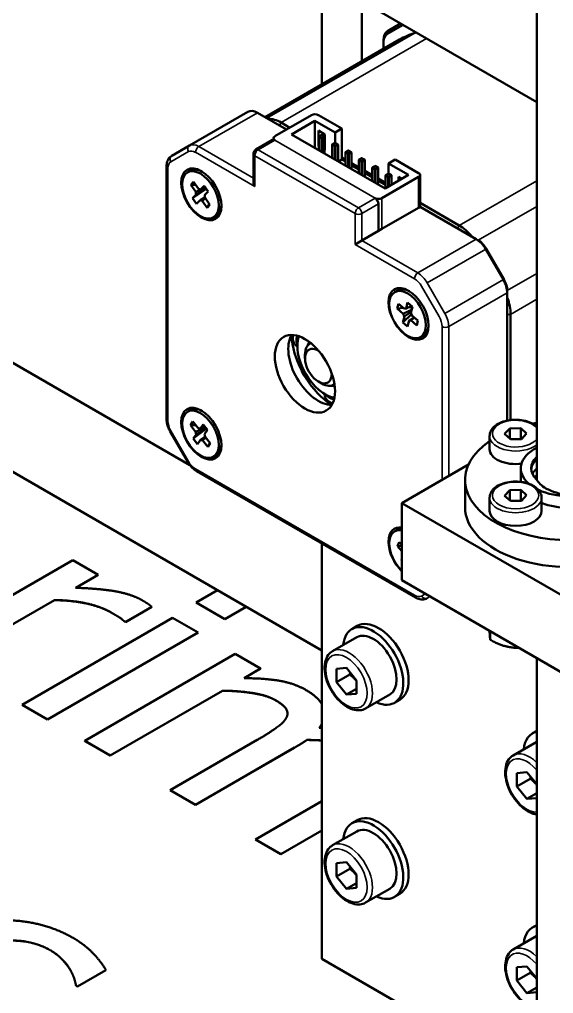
# Model space of a CAD drawing. Header units: millimetres. Extents: x -2015 to 3360, y -4745 to 2376.
# Drawn here: x 1780.9 to 1837.4, y 894.4 to 997.4 of the extents above; entities that cross this region are included whole.
import ezdxf

# ---------------------------------------------------------------- set-up
doc = ezdxf.new("R2010")
doc.units = ezdxf.units.MM
doc.header["$LTSCALE"] = 8
doc.layers.add('Visible (ISO)', color=7, linetype='Continuous', lineweight=50)
doc.layers.add('Visible Narrow (ISO)', color=7, linetype='Continuous', lineweight=35)

msp = doc.modelspace()

# ---------------------------------------------------------------- linework, layer by layer
at = {"layer": 'Visible (ISO)'}
for p, q in [((1590.49, 1070.65), (1798.95, 950.3)), ((1812.89, 990.53), (1812.89, 1068.31)), ((1585.7, 1061.87), (1812.89, 930.7)), ((1835.63, 948.73), (1835.63, 1055.19)), ((1817.13, 992.98), (1817.13, 999.34)), ((1817.13, 999.34), (1835.63, 988.67)), ((1819.79, 995.86), (1821.49, 996.83)), ((1821.24, 996.98), (1819.85, 996.17)), ((1806.91, 987.08), (1821.13, 995.28)), ((1819.43, 995.05), (1819.43, 995.26)), ((1819.43, 994.3), (1819.43, 995.05)), ((1798.9, 984.08), (1805.09, 987.65)), ((1806.09, 987.55), (1809.18, 985.77)), ((1806.26, 987.45), (1806.09, 987.55)), ((1811.83, 987.3), (1807.94, 985.06)), ((1809.71, 985.26), (1812.18, 986.69)), ((1812.18, 986.69), (1814.31, 985.46)), ((1812.18, 983.83), (1812.18, 986.69)), ((1815.01, 985.87), (1812.54, 987.3)), ((1809.53, 985.97), (1808.6, 986.51)), ((1812.54, 985.67), (1812.54, 984.03)), ((1813.24, 985.26), (1812.54, 985.67)), ((1814.31, 985.46), (1815.01, 985.87)), ((1815.01, 985.87), (1815.01, 982.61)), ((1805.92, 983.65), (1807.69, 984.67)), ((1807.79, 984.69), (1807.79, 984.85)), ((1819.61, 979.54), (1809.71, 985.26)), ((1812.58, 984.97), (1812.58, 983.6)), ((1812.63, 985.06), (1812.84, 985.18)), ((1812.94, 985.18), (1813.15, 985.06)), ((1813.2, 984.97), (1813.2, 983.24)), ((1813.24, 983.63), (1813.24, 985.26)), ((1814.31, 985.46), (1814.31, 984.38)), ((1797.04, 983.01), (1798.9, 984.08)), ((1812.54, 984.03), (1812.58, 984.06)), ((1812.54, 984.03), (1812.58, 984.01)), ((1813.2, 984.42), (1813.24, 984.44)), ((1813.2, 983.65), (1813.24, 983.63)), ((1813.99, 984.16), (1813.99, 982.79)), ((1814.04, 984.24), (1814.26, 984.37)), ((1814.36, 984.37), (1814.57, 984.24)), ((1814.62, 984.16), (1814.62, 982.43)), ((1805.67, 980.24), (1805.67, 983.22)), ((1814.66, 982.4), (1815.01, 982.61)), ((1815.41, 982.58), (1815.01, 982.81)), ((1815.01, 982.61), (1815.41, 982.38)), ((1815.41, 983.34), (1815.41, 981.97)), ((1815.46, 983.43), (1815.67, 983.55)), ((1815.77, 983.55), (1815.98, 983.43)), ((1816.03, 983.34), (1816.03, 981.61)), ((1816.87, 982.61), (1817.08, 982.73)), ((1817.18, 982.73), (1817.4, 982.61)), ((1819.96, 982.2), (1820.67, 982.61)), ((1823.14, 981.18), (1820.67, 982.61)), ((1796.48, 981.89), (1796.48, 955.15)), ((1816.82, 981.77), (1816.03, 982.22)), ((1816.03, 982.02), (1816.82, 981.56)), ((1816.82, 982.52), (1816.82, 981.15)), ((1817.45, 982.52), (1817.45, 980.79)), ((1818.24, 981.71), (1818.24, 980.34)), ((1818.29, 981.79), (1818.5, 981.92)), ((1818.6, 981.92), (1818.81, 981.79)), ((1818.86, 981.71), (1818.86, 979.98)), ((1819.96, 982.2), (1822.08, 980.97)), ((1819.96, 981.11), (1819.96, 982.2)), ((1798.97, 981.41), (1798.68, 981.25)), ((1818.24, 980.95), (1817.45, 981.4)), ((1817.45, 981.2), (1818.24, 980.74)), ((1819.65, 980.13), (1818.86, 980.59)), ((1819.26, 978.52), (1823.14, 980.77)), ((1822.08, 980.97), (1819.61, 979.54)), ((1819.65, 980.89), (1819.65, 979.57)), ((1819.7, 980.98), (1819.91, 981.1)), ((1820.01, 981.1), (1820.22, 980.98)), ((1820.27, 980.89), (1820.27, 979.93)), ((1821.38, 980.56), (1821.02, 980.77)), ((1821.02, 980.77), (1821.02, 980.36)), ((1823.29, 977.59), (1823.29, 980.97)), ((1799.04, 979.92), (1799.34, 980.24)), ((1799.57, 979.19), (1799.04, 979.92)), ((1799.04, 979.92), (1799.57, 979.92)), ((1799.23, 978.52), (1800.67, 979.51)), ((1799.34, 980.24), (1799.87, 979.5)), ((1800.09, 979.42), (1800.46, 979.81)), ((1800.46, 979.81), (1800.88, 979.22)), ((1818.86, 980.38), (1819.65, 979.93)), ((1799.23, 978.52), (1799.6, 978.91)), ((1799.66, 977.93), (1799.23, 978.52)), ((1800.88, 979.22), (1800.51, 978.83)), ((1800.55, 978.55), (1801.07, 977.82)), ((1800.03, 978.32), (1799.66, 977.93)), ((1800.77, 977.5), (1800.25, 978.24)), ((1800.77, 977.5), (1800.99, 977.93)), ((1801.07, 977.82), (1800.77, 977.5)), ((1818.9, 977.91), (1818.9, 975.05)), ((1819.26, 975.26), (1823.14, 977.5)), ((1823.14, 977.5), (1823.32, 977.6)), ((1827.44, 975.63), (1823.29, 978.03)), ((1823.29, 977.62), (1823.32, 977.6)), ((1823.32, 977.6), (1829.24, 974.19)), ((1823.5, 977.5), (1823.32, 977.6)), ((1801.71, 976.65), (1801.43, 976.49)), ((1817.13, 974.03), (1818.9, 975.05)), ((1818.9, 975.05), (1819.26, 975.26)), ((1816.43, 973.62), (1817.13, 974.03)), ((1830.24, 973.13), (1832.1, 969.91)), ((1832.15, 969.94), (1830.29, 973.16)), ((1820.89, 968.76), (1820.6, 968.6)), ((1832.51, 968.52), (1832.51, 955)), ((1820.88, 966.84), (1821.01, 967.36)), ((1821.01, 967.36), (1821.63, 966.82)), ((1821.82, 966.84), (1821.97, 967.48)), ((1821.97, 967.48), (1822.48, 967.04)), ((1820.88, 966.84), (1821.53, 966.91)), ((1821.51, 966.3), (1820.88, 966.84)), ((1821.47, 965.38), (1822.4, 966.27)), ((1822.07, 966.97), (1822.47, 967.01)), ((1822.48, 967.04), (1822.33, 966.41)), ((1822.44, 966.13), (1823.07, 965.59)), ((1832.87, 955.06), (1832.87, 966.23)), ((1821.47, 965.38), (1821.63, 966.02)), ((1821.98, 964.95), (1821.47, 965.38)), ((1822.13, 965.58), (1821.98, 964.95)), ((1822.95, 965.07), (1822.32, 965.61)), ((1823.07, 965.59), (1822.95, 965.07)), ((1811.74, 963.19), (1811.64, 963.13)), ((1823.64, 964), (1823.35, 963.83)), ((1811.12, 961.58), (1811.12, 961.99)), ((1812.54, 959.13), (1812.89, 958.93)), ((1814.24, 958.86), (1814.14, 958.8)), ((1798.97, 956.1), (1798.68, 955.94)), ((1799.01, 954.52), (1799.27, 954.89)), ((1799.27, 954.89), (1799.83, 954.19)), ((1796.86, 953.86), (1798.72, 950.64)), ((1799.01, 954.52), (1799.56, 954.53)), ((1799.56, 953.82), (1799.01, 954.52)), ((1799.3, 953.09), (1800.72, 954.15)), ((1800.04, 954.14), (1800.36, 954.6)), ((1800.36, 954.6), (1800.81, 954.03)), ((1800.81, 954.03), (1800.49, 953.57)), ((1832.24, 953.6), (1832.78, 954.18)), ((1832.78, 954.18), (1833.94, 954.21)), ((1832.78, 953.1), (1832.78, 954.18)), ((1833.94, 954.21), (1834.55, 953.64)), ((1833.94, 953.05), (1833.94, 954.21)), ((1799.3, 953.09), (1799.62, 953.54)), ((1799.75, 952.52), (1799.3, 953.09)), ((1800.08, 952.98), (1799.75, 952.52)), ((1800.84, 952.23), (1800.29, 952.92)), ((1800.55, 953.3), (1801.11, 952.6)), ((1830.65, 953.37), (1830.65, 951.99)), ((1832.86, 953.03), (1832.24, 953.6)), ((1834.01, 953.05), (1832.86, 953.03)), ((1834.55, 953.64), (1834.01, 953.05)), ((1800.84, 952.23), (1801.06, 952.66)), ((1801.11, 952.6), (1800.84, 952.23)), ((1801.71, 951.34), (1801.43, 951.18)), ((1799.65, 949.66), (1822.8, 936.3)), ((1828.42, 950.34), (1821.38, 946.27)), ((1833.95, 948.72), (1833.95, 949.95)), ((1828.05, 945.86), (1828.05, 948.72)), ((1832.24, 947.06), (1832.78, 947.65)), ((1832.78, 947.65), (1833.94, 947.68)), ((1832.78, 946.57), (1832.78, 947.65)), ((1833.94, 947.68), (1834.55, 947.11)), ((1833.94, 946.52), (1833.94, 947.68)), ((1830.65, 946.84), (1830.65, 945.45)), ((1832.86, 946.5), (1832.24, 947.06)), ((1834.01, 946.52), (1832.86, 946.5)), ((1834.55, 947.11), (1834.01, 946.52)), ((1836.15, 946.84), (1836.15, 945.45)), ((1841.18, 934.84), (1821.38, 946.27)), ((1821.38, 946.27), (1821.38, 938.11)), ((1820.89, 943.45), (1820.6, 943.28)), ((1812.89, 898.1), (1812.89, 942.02)), ((1820.9, 941.72), (1821.1, 942.16)), ((1820.9, 941.72), (1821.38, 941.75)), ((1821.38, 941.21), (1820.9, 941.72)), ((1821.1, 942.16), (1821.38, 941.87)), ((1821.33, 940.26), (1821.38, 940.37)), ((1786.56, 940.24), (1770.64, 931.05)), ((1789.24, 938.69), (1786.56, 940.24)), ((1821.33, 940.26), (1821.38, 940.31)), ((1821.38, 940.21), (1821.33, 940.26)), ((1786.87, 937.32), (1789.24, 938.69)), ((1789.24, 938.68), (1786.88, 937.32)), ((1789.24, 938.68), (1789.24, 938.69)), ((1821.38, 938.11), (1841.18, 926.68)), ((1801.86, 937.07), (1799.61, 935.76)), ((1773.32, 929.5), (1784.62, 936.02)), ((1784.62, 936.01), (1773.32, 929.49)), ((1784.62, 936.01), (1784.62, 936.02)), ((1792.13, 933.71), (1794.91, 935.32)), ((1794.91, 935.31), (1792.13, 933.7)), ((1794.91, 935.31), (1794.91, 935.32)), ((1799.61, 935.76), (1799.61, 935.76)), ((1802.65, 934), (1799.61, 935.76)), ((1799.61, 935.76), (1802.65, 934.01)), ((1804.91, 935.31), (1802.65, 934)), ((1802.65, 934.01), (1804.91, 935.31)), ((1797.13, 934.14), (1781.21, 924.95)), ((1791.99, 933.78), (1791.99, 933.79)), ((1791.99, 933.79), (1792.13, 933.71)), ((1792.13, 933.7), (1791.99, 933.78)), ((1792.13, 933.7), (1792.13, 933.71)), ((1799.81, 932.59), (1797.13, 934.14)), ((1802.65, 934), (1802.65, 934.01)), ((1816.65, 933.29), (1816.09, 932.96)), ((1783.89, 923.4), (1799.81, 932.59)), ((1799.81, 932.58), (1783.89, 923.39)), ((1799.81, 932.58), (1799.81, 932.59)), ((1830.71, 932.72), (1830.71, 931.83)), ((1814.04, 930.63), (1816.59, 932.09)), ((1833.51, 931.1), (1833.51, 930.97)), ((1803.75, 930.32), (1787.83, 921.13)), ((1806.43, 928.77), (1803.75, 930.32)), ((1835.63, 708.77), (1835.63, 929.88)), ((1804.68, 927.76), (1806.43, 928.77)), ((1806.43, 928.76), (1804.69, 927.76)), ((1806.43, 928.76), (1806.43, 928.77)), ((1814.45, 928.75), (1815.51, 928.84)), ((1814.45, 927.34), (1814.45, 928.75)), ((1815.86, 928.15), (1814.45, 927.34)), ((1815.51, 928.84), (1816.57, 927.53)), ((1815.51, 926.02), (1814.45, 927.34)), ((1816.57, 927.53), (1816.57, 926.11)), ((1802.41, 926.44), (1790.51, 919.57)), ((1790.51, 919.58), (1802.41, 926.44)), ((1802.41, 926.44), (1802.41, 926.44)), ((1816.57, 926.63), (1815.51, 926.02)), ((1816.57, 926.11), (1815.51, 926.02)), ((1817.54, 924.56), (1820.09, 926.03)), ((1781.21, 924.94), (1781.21, 924.95)), ((1781.21, 924.95), (1783.89, 923.4)), ((1783.89, 923.39), (1781.21, 924.94)), ((1821.15, 925.49), (1820.59, 925.17)), ((1783.89, 923.39), (1783.89, 923.4)), ((1835.63, 922.2), (1835.18, 921.94)), ((1787.83, 921.13), (1790.51, 919.58)), ((1787.83, 921.12), (1787.83, 921.13)), ((1790.51, 919.57), (1787.83, 921.12)), ((1806.07, 921.23), (1796.86, 915.91)), ((1811.33, 921.23), (1811.33, 921.23)), ((1833.13, 919.6), (1835.63, 921.04)), ((1799.54, 914.37), (1810.02, 920.42)), ((1810.02, 920.41), (1799.54, 914.36)), ((1790.51, 919.57), (1790.51, 919.58)), ((1833.54, 917.73), (1834.6, 917.82)), ((1833.54, 916.31), (1833.54, 917.73)), ((1834.6, 917.82), (1835.63, 916.54)), ((1834.95, 917.13), (1833.54, 916.31)), ((1799.54, 914.36), (1796.86, 915.91)), ((1796.86, 915.91), (1799.54, 914.37)), ((1796.86, 915.91), (1796.86, 915.91)), ((1834.6, 914.99), (1833.54, 916.31)), ((1812.89, 914.75), (1805.88, 910.7)), ((1835.63, 915.59), (1834.6, 914.99)), ((1835.63, 915.09), (1834.6, 914.99)), ((1799.54, 914.36), (1799.54, 914.37)), ((1816.65, 912.75), (1816.09, 912.43)), ((1812.89, 911.65), (1808.56, 909.15)), ((1808.56, 909.16), (1812.89, 911.65)), ((1814.04, 910.09), (1816.59, 911.56)), ((1808.56, 909.15), (1805.88, 910.7)), ((1805.88, 910.7), (1808.56, 909.16)), ((1805.88, 910.7), (1805.88, 910.7)), ((1808.56, 909.15), (1808.56, 909.16)), ((1814.45, 908.22), (1815.51, 908.31)), ((1814.45, 906.8), (1814.45, 908.22)), ((1815.86, 907.62), (1814.45, 906.8)), ((1815.51, 908.31), (1816.57, 906.99)), ((1815.51, 905.48), (1814.45, 906.8)), ((1816.57, 906.99), (1816.57, 905.58)), ((1816.57, 906.09), (1815.51, 905.48)), ((1816.57, 905.58), (1815.51, 905.48)), ((1817.54, 904.03), (1820.09, 905.5)), ((1821.15, 904.96), (1820.59, 904.63)), ((1835.63, 901.66), (1835.18, 901.4)), ((1833.13, 899.07), (1835.63, 900.51)), ((1835.63, 884.97), (1812.89, 898.1)), ((1833.54, 897.19), (1834.6, 897.29)), ((1833.54, 895.78), (1833.54, 897.19)), ((1834.6, 897.29), (1835.63, 896.01)), ((1786.27, 896.97), (1786.27, 896.98)), ((1787.06, 895.15), (1790.07, 896.89)), ((1790.07, 896.88), (1787.06, 895.15)), ((1790.07, 896.88), (1790.07, 896.89)), ((1834.95, 896.59), (1833.54, 895.78)), ((1787.06, 895.15), (1786.91, 895.24)), ((1786.91, 895.24), (1787.06, 895.15)), ((1786.91, 895.24), (1786.91, 895.24)), ((1787.06, 895.15), (1787.06, 895.15)), ((1834.6, 894.46), (1833.54, 895.78)), ((1835.63, 895.05), (1834.6, 894.46)), ((1835.63, 894.55), (1834.6, 894.46))]:
    msp.add_line(p, q, dxfattribs=at)
for centre, radius, start, end in [((1812.68, 984.97), 0.1, 119.9998, 180), ((1812.89, 985.1), 0.1, 59.9998, 119.9998), ((1813.1, 984.97), 0.1, 0, 59.9998), ((1806.17, 983.22), 0.5, 119.9998, 180), ((1814.09, 984.16), 0.1, 119.9998, 180), ((1814.31, 984.28), 0.1, 59.9998, 119.9998), ((1814.52, 984.16), 0.1, 0, 59.9998), ((1815.51, 983.34), 0.1, 119.9998, 180), ((1815.72, 983.46), 0.1, 59.9998, 119.9998), ((1815.93, 983.34), 0.1, 0, 59.9998), ((1816.92, 982.52), 0.1, 119.9998, 180), ((1817.13, 982.65), 0.1, 59.9998, 119.9998), ((1817.35, 982.52), 0.1, 0, 59.9998), ((1818.34, 981.71), 0.1, 119.9998, 180), ((1818.55, 981.83), 0.1, 59.9998, 119.9998), ((1818.76, 981.71), 0.1, 0, 59.9998), ((1819.75, 980.89), 0.1, 119.9998, 180), ((1819.96, 981.01), 0.1, 59.9998, 119.9998), ((1820.17, 980.89), 0.1, 0, 59.9998), ((1811.3, 964.34), 1.65, 190.747, 208.3035), ((1811.3, 964.34), 1.81, 234.5164, 236.9585), ((1812.39, 960.68), 1.65, 181.2243, 238.7761), ((1815.01, 957.91), 1.82, 183.041, 185.4834), ((1815.01, 957.91), 1.65, 211.6961, 229.2519)]:
    msp.add_arc(centre, radius, start, end, dxfattribs=at)
for centre, major_axis, ratio, start_param, end_param in [((1820.85, 994.44), (-1, 1.73), 0.577347, 0.000003, 0.785391), ((1833.93, 973.11), (-12.8, 22.17), 0.577347, 6.162595, 6.283185), ((1824.51, 992.43), (-2, 3.46), 0.577347, 6.120162, 6.162595), ((1820.67, 994.34), (-0.87, 1.52), 0.577347, 0.000003, 0.785401), ((1806.09, 985.92), (-1, 1.73), 0.577347, 5.49779, 6.283188), ((1808.6, 983.25), (-2, 3.46), 0.577347, 5.49779, 6.003151), ((1812.18, 987.1), (-0.5, 0), 0.57735, 3.926986, 5.497782), ((1807.94, 984.24), (-0.25, 0.433), 0.577347, 5.49779, 6.283185), ((1808.29, 984.85), (-0.5, 0), 0.57735, 5.497782, 7.068578), ((1800.34, 979.03), (-1.37, 2.38), 0.577347, 5.542275, 6.283185), ((1822.79, 980.97), (0.5, 0), 0.57735, 5.497782, 7.068578), ((1800.06, 978.87), (-0.348, 0.603), 0.577347, 5.44091, 5.891704), ((1806.17, 979.95), (-0.354, 0.612), 0.577352, 0.785402, 1.570795), ((1800.06, 978.87), (0.348, -0.603), 0.577347, 3.870114, 4.320907), ((1800.06, 978.87), (-0.348, 0.603), 0.577347, 3.870114, 4.320907), ((1818.9, 978.73), (0.5, 0), 0.57735, 3.926986, 5.497782), ((1818.55, 978.11), (0.25, -0.433), 0.577347, 0.785401, 2.356197), ((1800.06, 978.87), (0.348, -0.603), 0.577347, 5.44091, 5.891704), ((1800.34, 979.03), (1.37, -2.38), 0.577347, 0, 0.74091), ((1827.44, 972.37), (-2, 3.46), 0.577347, 4.992428, 5.49779), ((1829.24, 972.55), (1, -1.73), 0.577347, 1.570799, 2.356197), ((1829.42, 972.66), (-0.87, 1.52), 0.577347, 4.712392, 5.49779), ((1831.1, 969.33), (1, -1.73), 0.577347, 0.785401, 1.570799), ((1831.28, 969.44), (-0.87, 1.52), 0.577347, 3.926993, 4.712391), ((1822.26, 966.38), (-1.37, 2.38), 0.577347, 5.542275, 6.283185), ((1830.04, 967.87), (-2, 3.46), 0.577347, 3.926993, 4.432356), ((1821.98, 966.21), (0.348, -0.603), 0.577347, 4.250365, 4.701159), ((1821.98, 966.21), (-0.348, 0.603), 0.577347, 5.821161, 6.271955), ((1821.98, 966.21), (-0.348, 0.603), 0.577347, 4.250365, 4.701159), ((1821.98, 966.21), (0.348, -0.603), 0.577347, 5.821161, 6.271955), ((1822.26, 966.38), (1.37, -2.38), 0.577347, 0, 0.74091), ((1812.54, 960.76), (-2.25, 3.9), 0.577347, 0.31969, 2.821903), ((1814.17, 961.7), (-3.17, 5.5), 0.577347, 0.840698, 1.510507), ((1813.24, 961.17), (-2.07, 3.59), 0.577347, 0.439173, 2.702419), ((1812.89, 960.97), (-1.25, 2.17), 0.577347, 6.198242, 7.068576), ((1812.54, 960.76), (-1, 1.73), 0.577347, 5.466051, 10.241912), ((1814.17, 961.7), (-3.17, 5.5), 0.577347, 1.63109, 2.3009), ((1812.89, 960.97), (1.25, -2.17), 0.577347, 5.497795, 6.368129), ((1800.34, 953.72), (-1.37, 2.38), 0.577347, 5.542275, 6.283185), ((1839.05, 948.72), (-11, 0), 0.57735, 5.029185, 5.069069), ((1800.06, 953.56), (0.348, -0.603), 0.577347, 3.963461, 4.414255), ((1800.06, 953.56), (-0.348, 0.603), 0.577347, 5.534258, 5.985052), ((1800.06, 953.56), (0.348, -0.603), 0.577347, 5.534258, 5.985052), ((1800.06, 953.56), (-0.348, 0.603), 0.577347, 3.963461, 4.414255), ((1839.05, 948.72), (-11, 0), 0.57735, 5.582277, 10.125678), ((1800.34, 953.72), (1.37, -2.38), 0.577347, 0, 0.74091), ((1833.4, 951.99), (-2.75, 0), 0.57735, 0, 1.801798), ((1839.05, 949.95), (-5.1, 0), 0.57735, 5.44918, 6.865902), ((1839.05, 949.95), (-4, 0), 0.57735, 5.741209, 6.811451), ((1839.05, 948.72), (-5.1, 0), 0.57735, 0, 0.067773), ((1839.05, 949.95), (5.1, 0), 0.57735, 4.024629, 5.400137), ((1839.05, 945.86), (-11, 0), 0.57735, 0, 3.141593), ((1839.05, 948.72), (5.1, 0), 0.57735, 4.105911, 5.318853), ((1833.4, 945.45), (2.75, 0), 0.57735, 3.141593, 6.283185), ((1822.08, 940.96), (-1.5, 2.6), 0.577347, 5.83766, 8.299512), ((1821.98, 940.9), (-1.37, 2.38), 0.577347, 5.812062, 8.32511), ((1822.26, 941.07), (-1.37, 2.38), 0.577347, 5.969691, 6.283185), ((1818.34, 929.06), (-2.25, 3.9), 0.577347, 2.461919, 6.962859), ((1818.9, 929.39), (-2.25, 3.9), 0.577347, 3.141593, 6.283185), ((1818.34, 929.06), (-1.75, 3.03), 0.577347, 3.141593, 6.283185), ((1837.43, 918.04), (-2.25, 3.9), 0.577347, 6.099293, 6.962859), ((1818.34, 908.53), (-2.25, 3.9), 0.577347, 2.461919, 6.962859), ((1818.9, 908.86), (-2.25, 3.9), 0.577347, 3.141593, 6.283185), ((1818.34, 908.53), (-1.75, 3.03), 0.577347, 3.141593, 6.283185), ((1837.43, 897.51), (-2.25, 3.9), 0.577347, 6.099293, 6.962859)]:
    msp.add_ellipse(centre, major_axis=major_axis, ratio=ratio, start_param=start_param, end_param=end_param, dxfattribs=at)
for centre, major_axis in [((1800.16, 978.93), (1.5, -2.6)), ((1800.06, 978.87), (1.37, -2.38)), ((1822.08, 966.28), (1.5, -2.6)), ((1821.98, 966.21), (-1.37, 2.38)), ((1811.12, 959.95), (2.25, -3.9)), ((1800.16, 953.62), (1.5, -2.6)), ((1800.06, 953.56), (1.37, -2.38))]:
    msp.add_ellipse(centre, major_axis=major_axis, ratio=0.577347, dxfattribs=at)
for points, degree, knots in [([(1797.04, 983.01), (1796.96, 982.96), (1796.89, 982.91), (1796.77, 982.78), (1796.71, 982.71), (1796.62, 982.56), (1796.59, 982.48), (1796.53, 982.31), (1796.51, 982.23), (1796.49, 982.06), (1796.48, 981.98), (1796.48, 981.89)], 3, [0.7853982, 0.7853982, 0.7853982, 0.7853982, 0.9424778, 0.9424778, 1.0995574, 1.0995574, 1.2566371, 1.2566371, 1.4137167, 1.4137167, 1.5707963, 1.5707963, 1.5707963, 1.5707963]), ([(1809.88, 964.05), (1809.85, 963.93), (1809.84, 963.82), (1809.84, 963.59), (1809.86, 963.46), (1809.94, 963.22), (1810, 963.12), (1810.11, 962.97), (1810.18, 962.91), (1810.25, 962.86)], 3, [-0.3094755, -0.3094755, -0.3094755, -0.3094755, -0.2717594, -0.2717594, -0.2258351, -0.2258351, -0.1799107, -0.1799107, -0.1467881, -0.1467881, -0.1467881, -0.1467881]), ([(1810.31, 963.97), (1810.3, 963.94), (1810.29, 963.91), (1810.24, 963.74), (1810.23, 963.61), (1810.23, 963.37), (1810.24, 963.25), (1810.29, 963.11), (1810.3, 963.09), (1810.32, 963.06)], 3, [-0.3230316, -0.3230316, -0.3230316, -0.3230316, -0.3129161, -0.3129161, -0.2697332, -0.2697332, -0.2265502, -0.2265502, -0.2158781, -0.2158781, -0.2158781, -0.2158781]), ([(1810.34, 963.56), (1810.34, 963.67), (1810.36, 963.79), (1810.4, 963.92), (1810.4, 963.93), (1810.4, 963.94)], 3, [0.24447079, 0.24447079, 0.24447079, 0.24447079, 0.28361604, 0.28361604, 0.2872385, 0.2872385, 0.2872385, 0.2872385]), ([(1810.73, 960.87), (1810.73, 960.84), (1810.73, 960.81), (1810.73, 960.64), (1810.75, 960.47), (1810.84, 960.15), (1810.9, 960), (1811.06, 959.73), (1811.16, 959.6), (1811.39, 959.37), (1811.52, 959.27), (1811.68, 959.17), (1811.7, 959.16), (1811.73, 959.15)], 3, [-0.3720646, -0.3720646, -0.3720646, -0.3720646, -0.363608, -0.363608, -0.3176837, -0.3176837, -0.2717594, -0.2717594, -0.2258351, -0.2258351, -0.1799107, -0.1799107, -0.1714539, -0.1714539, -0.1714539, -0.1714539]), ([(1813.21, 957.73), (1813.22, 957.65), (1813.24, 957.56), (1813.3, 957.39), (1813.37, 957.28), (1813.53, 957.09), (1813.64, 957.01), (1813.83, 956.9), (1813.94, 956.85), (1814.05, 956.82)], 3, [-0.3967302, -0.3967302, -0.3967302, -0.3967302, -0.363608, -0.363608, -0.3176837, -0.3176837, -0.2717594, -0.2717594, -0.2340455, -0.2340455, -0.2340455, -0.2340455]), ([(1813.42, 957.69), (1813.43, 957.67), (1813.45, 957.65), (1813.55, 957.53), (1813.64, 957.46), (1813.85, 957.34), (1813.97, 957.29), (1814.14, 957.25), (1814.17, 957.24), (1814.2, 957.24)], 3, [-0.3235891, -0.3235891, -0.3235891, -0.3235891, -0.3129161, -0.3129161, -0.2697332, -0.2697332, -0.2265502, -0.2265502, -0.2164367, -0.2164367, -0.2164367, -0.2164367]), ([(1814.22, 957.33), (1814.21, 957.33), (1814.2, 957.33), (1814.07, 957.37), (1813.95, 957.41), (1813.86, 957.47)], 3, [1.17958819, 1.17958819, 1.17958819, 1.17958819, 1.18320871, 1.18320871, 1.22235396, 1.22235396, 1.22235396, 1.22235396]), ([(1796.48, 955.15), (1796.48, 955.07), (1796.49, 954.98), (1796.51, 954.8), (1796.53, 954.72), (1796.57, 954.54), (1796.59, 954.45), (1796.66, 954.28), (1796.69, 954.19), (1796.77, 954.02), (1796.81, 953.94), (1796.86, 953.86)], 3, [1.5707963, 1.5707963, 1.5707963, 1.5707963, 1.727876, 1.727876, 1.8849556, 1.8849556, 2.0420352, 2.0420352, 2.1991148, 2.1991148, 2.3561945, 2.3561945, 2.3561945, 2.3561945]), ([(1830.65, 953.37), (1830.65, 953.55), (1830.69, 953.72), (1830.84, 954.05), (1830.96, 954.2), (1831.28, 954.5), (1831.48, 954.63), (1831.95, 954.85), (1832.22, 954.94), (1832.78, 955.06), (1833.07, 955.09), (1833.66, 955.09), (1833.95, 955.07), (1834.51, 954.96), (1834.78, 954.88), (1835.25, 954.67), (1835.45, 954.54), (1835.63, 954.39)], 3, [3.910891, 3.910891, 3.910891, 3.910891, 4.176685, 4.176685, 4.46631, 4.46631, 4.794404, 4.794404, 5.133115, 5.133115, 5.469249, 5.469249, 5.803808, 5.803808, 6.139723, 6.139723, 6.461455, 6.461455, 6.461455, 6.461455]), ([(1798.72, 950.64), (1798.76, 950.56), (1798.81, 950.48), (1798.92, 950.33), (1798.98, 950.25), (1799.1, 950.11), (1799.16, 950.05), (1799.29, 949.92), (1799.36, 949.86), (1799.5, 949.76), (1799.58, 949.71), (1799.65, 949.66)], 3, [2.3561945, 2.3561945, 2.3561945, 2.3561945, 2.5132742, 2.5132742, 2.6703538, 2.6703538, 2.8274334, 2.8274334, 2.984513, 2.984513, 3.1415927, 3.1415927, 3.1415927, 3.1415927]), ([(1839.6, 947.08), (1839.15, 947.09), (1838.71, 947.14), (1837.88, 947.32), (1837.5, 947.43), (1836.95, 947.66), (1836.78, 947.74), (1836.37, 947.97), (1836.17, 948.12), (1835.83, 948.44), (1835.7, 948.61), (1835.6, 948.78)], 3, [-0.5310491, -0.5310491, -0.5310491, -0.5310491, -0.3949756, -0.3949756, -0.2651625, -0.2651625, -0.1941625, -0.1941625, -0.0952063, -0.0952063, -0.000001, -0.000001, -0.000001, -0.000001]), ([(1830.65, 946.84), (1830.65, 947.01), (1830.69, 947.18), (1830.84, 947.51), (1830.96, 947.67), (1831.28, 947.96), (1831.48, 948.1), (1831.95, 948.32), (1832.22, 948.41), (1832.78, 948.52), (1833.07, 948.56), (1833.66, 948.56), (1833.95, 948.53), (1834.51, 948.43), (1834.78, 948.34), (1835.26, 948.13), (1835.48, 947.99), (1835.83, 947.68), (1835.96, 947.5), (1836.11, 947.16), (1836.15, 947), (1836.15, 946.84)], 3, [3.910891, 3.910891, 3.910891, 3.910891, 4.176685, 4.176685, 4.46631, 4.46631, 4.794404, 4.794404, 5.133115, 5.133115, 5.469249, 5.469249, 5.803808, 5.803808, 6.139723, 6.139723, 6.478376, 6.478376, 6.807975, 6.807975, 7.052483, 7.052483, 7.052483, 7.052483]), ([(1822.8, 936.3), (1822.88, 936.25), (1822.96, 936.22), (1823.12, 936.15), (1823.2, 936.13), (1823.37, 936.09), (1823.45, 936.08), (1823.63, 936.09), (1823.72, 936.1), (1823.89, 936.14), (1823.97, 936.18), (1824.05, 936.22)], 3, [3.1415927, 3.1415927, 3.1415927, 3.1415927, 3.2986718, 3.2986718, 3.4557509, 3.4557509, 3.6128301, 3.6128301, 3.7699092, 3.7699092, 3.9269883, 3.9269883, 3.9269883, 3.9269883]), ([(1817.54, 924.56), (1817.35, 924.45), (1817.14, 924.39), (1816.68, 924.35), (1816.43, 924.38), (1815.9, 924.54), (1815.62, 924.68), (1815.08, 925.05), (1814.82, 925.29), (1814.33, 925.83), (1814.11, 926.14), (1813.73, 926.78), (1813.57, 927.12), (1813.33, 927.8), (1813.25, 928.15), (1813.18, 928.82), (1813.19, 929.15), (1813.32, 929.73), (1813.43, 930), (1813.71, 930.39), (1813.87, 930.52), (1814.04, 930.63)], 3, [2.356197, 2.356197, 2.356197, 2.356197, 2.620041, 2.620041, 2.907971, 2.907971, 3.235923, 3.235923, 3.575538, 3.575538, 3.912524, 3.912524, 4.247837, 4.247837, 4.584559, 4.584559, 4.92412, 4.92412, 5.253953, 5.253953, 5.49779, 5.49779, 5.49779, 5.49779]), ([(1809.27, 924.02), (1809.27, 924.24), (1808.91, 924.91), (1808, 925.43)], 2, [0.543999, 0.543999, 0.543999, 1, 2, 2, 2]), ([(1835.63, 913.36), (1835.51, 913.37), (1835.39, 913.4), (1834.99, 913.52), (1834.72, 913.66), (1834.17, 914.03), (1833.91, 914.27), (1833.42, 914.81), (1833.2, 915.11), (1832.82, 915.76), (1832.66, 916.1), (1832.43, 916.78), (1832.35, 917.13), (1832.27, 917.8), (1832.29, 918.12), (1832.41, 918.71), (1832.52, 918.98), (1832.81, 919.36), (1832.96, 919.5), (1833.13, 919.6)], 3, [2.770157, 2.770157, 2.770157, 2.770157, 2.907971, 2.907971, 3.235923, 3.235923, 3.575538, 3.575538, 3.912524, 3.912524, 4.247837, 4.247837, 4.584559, 4.584559, 4.92412, 4.92412, 5.253953, 5.253953, 5.49779, 5.49779, 5.49779, 5.49779]), ([(1817.54, 904.03), (1817.35, 903.92), (1817.14, 903.85), (1816.68, 903.81), (1816.43, 903.85), (1815.9, 904.01), (1815.62, 904.15), (1815.08, 904.52), (1814.82, 904.76), (1814.33, 905.3), (1814.11, 905.6), (1813.73, 906.24), (1813.57, 906.58), (1813.33, 907.27), (1813.25, 907.62), (1813.18, 908.29), (1813.19, 908.61), (1813.32, 909.2), (1813.43, 909.47), (1813.71, 909.85), (1813.87, 909.99), (1814.04, 910.09)], 3, [2.356197, 2.356197, 2.356197, 2.356197, 2.620041, 2.620041, 2.907971, 2.907971, 3.235923, 3.235923, 3.575538, 3.575538, 3.912524, 3.912524, 4.247837, 4.247837, 4.584559, 4.584559, 4.92412, 4.92412, 5.253953, 5.253953, 5.49779, 5.49779, 5.49779, 5.49779]), ([(1835.63, 892.82), (1835.51, 892.84), (1835.39, 892.86), (1834.99, 892.98), (1834.72, 893.12), (1834.17, 893.5), (1833.91, 893.73), (1833.42, 894.27), (1833.2, 894.58), (1832.82, 895.22), (1832.66, 895.56), (1832.43, 896.25), (1832.35, 896.59), (1832.27, 897.26), (1832.29, 897.59), (1832.41, 898.18), (1832.52, 898.44), (1832.81, 898.83), (1832.96, 898.97), (1833.13, 899.07)], 3, [2.770157, 2.770157, 2.770157, 2.770157, 2.907971, 2.907971, 3.235923, 3.235923, 3.575538, 3.575538, 3.912524, 3.912524, 4.247837, 4.247837, 4.584559, 4.584559, 4.92412, 4.92412, 5.253953, 5.253953, 5.49779, 5.49779, 5.49779, 5.49779])]:
    msp.add_open_spline(points, degree=degree, knots=knots, dxfattribs=at)
for points, weights in [([(1799.57, 979.19), (1800.13, 979.44), (1800.58, 979.64)], [1.01316227985, 1.02128623571, 1.02150581531]), ([(1800.65, 979.54), (1800.19, 979.26), (1799.6, 978.91)], [1.02150370237, 1.02177378167, 1.01316227986]), ([(1800.09, 979.42), (1800.33, 979.56), (1800.55, 979.68)], [1.01316227984, 1.01714106889, 1.01922387544]), ([(1800.03, 978.32), (1800.3, 978.48), (1800.55, 978.63)], [1.01316227984, 1.01717673156, 1.01926106033]), ([(1800.6, 978.49), (1800.43, 978.37), (1800.25, 978.24)], [1.01808637755, 1.01616383234, 1.01316227986]), ([(1821.82, 966.84), (1822.12, 966.99), (1822.38, 967.13)], [1.01316227727, 1.01785165225, 1.01990734993]), ([(1821.51, 966.3), (1822, 966.53), (1822.4, 966.72)], [1.01316227727, 1.02012454414, 1.02128138668]), ([(1821.66, 966.83), (1821.65, 966.83), (1821.63, 966.82)], [1.01354308465, 1.01335490287, 1.01316227723]), ([(1822.35, 966.49), (1822.01, 966.27), (1821.63, 966.02)], [1.020792343, 1.01906076347, 1.01316227723]), ([(1822.13, 965.58), (1822.42, 965.77), (1822.67, 965.93)], [1.01316227727, 1.01744345016, 1.01952950354]), ([(1822.72, 965.89), (1822.53, 965.76), (1822.32, 965.61)], [1.01868519341, 1.01665371639, 1.01316227723]), ([(1799.56, 953.82), (1800.14, 954.08), (1800.6, 954.29)], [1.01316227808, 1.02147448145, 1.02151174376]), ([(1800.68, 954.19), (1800.21, 953.91), (1799.62, 953.54)], [1.02148760471, 1.02196241472, 1.01316227807]), ([(1800.04, 954.14), (1800.29, 954.27), (1800.52, 954.4)], [1.01316227807, 1.01723369948, 1.01931982748]), ([(1800.08, 952.98), (1800.33, 953.14), (1800.56, 953.28)], [1.01316227807, 1.01694764514, 1.01901688852]), ([(1800.64, 953.18), (1800.47, 953.06), (1800.29, 952.92)], [1.01816864428, 1.01622844145, 1.01316227808]), ([(1835.18, 949.37), (1835.33, 949.66), (1835.63, 949.91)], [0.987315727592, 0.971734233934, 0.976749437961]), ([(1835.4, 949.01), (1835.5, 949.12), (1835.63, 949.23)], [0.976197741904, 0.974624067875, 0.976749437961]), ([(1830.64, 932.76), (1830.67, 932.18), (1830.71, 931.83)], [1.07292376368, 1.09585409021, 1]), ([(1830.71, 931.83), (1832.11, 931.03), (1833.51, 930.97)], [1, 1.15470053838, 1]), ([(1833.51, 930.97), (1833.61, 930.98), (1833.7, 930.99)], [1, 1.00967843312, 1.01814585471]), ([(1815.9, 928.35), (1815.88, 928.26), (1815.86, 928.15)], [1.0314894977, 1.01779069381, 1]), ([(1815.86, 928.15), (1816.3, 927.81), (1816.57, 927.44)], [1, 1.09061273341, 1.07507628929]), ([(1834.99, 917.33), (1834.98, 917.24), (1834.95, 917.13)], [1.0314894977, 1.01779069381, 1]), ([(1834.95, 917.13), (1835.37, 916.8), (1835.63, 916.46)], [1, 1.08521390759, 1.07655083036]), ([(1815.9, 907.82), (1815.88, 907.72), (1815.86, 907.62)], [1.0314894977, 1.01779069381, 1]), ([(1815.86, 907.62), (1816.3, 907.27), (1816.57, 906.91)], [1, 1.09061273341, 1.07507628929]), ([(1834.99, 896.8), (1834.98, 896.7), (1834.95, 896.59)], [1.0314894977, 1.01779069381, 1]), ([(1834.95, 896.59), (1835.37, 896.27), (1835.63, 895.93)], [1, 1.08521390772, 1.07655083033])]:
    msp.add_rational_spline(points, weights, degree=2, dxfattribs=at)
for points, degree in [([(1810.35, 963.42), (1810.35, 963.47), (1810.34, 963.51), (1810.34, 963.56)], 3), ([(1813.86, 957.47), (1813.82, 957.49), (1813.78, 957.52), (1813.75, 957.54)], 3), ([(1793.92, 935.99), (1792.89, 936.59), (1789.64, 937.23), (1786.87, 937.32)], 2), ([(1784.62, 936.02), (1786.51, 936), (1789.58, 935.32), (1790.67, 934.69)], 2), ([(1790.67, 934.68), (1789.58, 935.31), (1786.51, 935.99), (1784.62, 936.01)], 2), ([(1794.91, 935.32), (1794.71, 935.5), (1794.33, 935.75), (1793.92, 935.99)], 2), ([(1790.67, 934.69), (1791.13, 934.42), (1791.77, 934.02), (1791.99, 933.79)], 2), ([(1791.99, 933.78), (1791.77, 934.01), (1791.13, 934.42), (1790.67, 934.68)], 2), ([(1811.23, 926.51), (1809.99, 927.23), (1806.78, 927.76), (1804.68, 927.76)], 2), ([(1808, 925.43), (1807.14, 925.93), (1804.15, 926.41), (1802.41, 926.44)], 2), ([(1802.41, 926.44), (1804.15, 926.42), (1807.14, 925.94), (1808, 925.44)], 2), ([(1812.89, 925.05), (1812.38, 925.85), (1811.23, 926.51)], 2), ([(1808, 925.44), (1808.91, 924.92), (1809.41, 923.99), (1809.11, 923.51)], 2), ([(1809.11, 923.51), (1808.87, 923.05), (1807.17, 921.87), (1806.07, 921.23)], 2), ([(1812.64, 922.52), (1812.78, 922.71), (1812.89, 922.9)], 2), ([(1812.89, 922.89), (1812.78, 922.71), (1812.64, 922.52)], 2), ([(1812.89, 922.53), (1812.77, 922.53), (1812.64, 922.52)], 2), ([(1811.33, 921.23), (1811.11, 921.08), (1810.47, 920.67), (1810.02, 920.41)], 2), ([(1810.02, 920.42), (1810.47, 920.68), (1811.11, 921.09), (1811.33, 921.23)], 2), ([(1812.89, 921.17), (1812.16, 921.22), (1811.33, 921.23)], 2), ([(1811.33, 921.23), (1812.16, 921.23), (1812.89, 921.18)], 2), ([(1786.6, 900.3), (1784.98, 901.24), (1781.06, 902.21), (1779.07, 902.15)], 2), ([(1790.07, 896.89), (1789.61, 897.71), (1787.9, 899.55), (1786.6, 900.3)], 2), ([(1773.58, 898.17), (1776.46, 899.83), (1782.13, 900.19), (1784.21, 898.98)], 2), ([(1784.21, 898.98), (1782.13, 900.18), (1776.46, 899.82), (1773.58, 898.16)], 2), ([(1786.27, 896.97), (1785.98, 897.46), (1784.9, 898.58), (1784.21, 898.98)], 2), ([(1784.21, 898.98), (1784.9, 898.59), (1785.98, 897.47), (1786.27, 896.98)], 2), ([(1786.27, 896.98), (1786.58, 896.42), (1786.86, 895.55), (1786.91, 895.24)], 2), ([(1786.91, 895.24), (1786.86, 895.54), (1786.58, 896.42), (1786.27, 896.97)], 2)]:
    msp.add_open_spline(points, degree=degree, dxfattribs=at)
msp.add_rational_spline([(1835.06, 949.87), (1835.06, 950), (1835.1, 950.13), (1835.23, 950.52), (1835.63, 950.86)], [0.984256073931, 0.990142800726, 1, 0.970061595809, 0.97674943796], degree=2, knots=[0.153317782, 0.153317782, 0.153317782, 0.155555556, 0.155555556, 0.162352148, 0.162352148, 0.162352148], dxfattribs=at)
at = {"layer": 'Visible Narrow (ISO)'}
for p, q in [((1807.1, 986.97), (1822.76, 996.01)), ((1819.79, 995.86), (1819.85, 996.17)), ((1808.6, 986.51), (1823.98, 995.39)), ((1806.09, 987.55), (1799.9, 983.98)), ((1808.42, 986.21), (1808.6, 986.51)), ((1807.94, 984.65), (1806.17, 983.63)), ((1818.55, 978.52), (1807.94, 984.65)), ((1812.61, 984.93), (1812.61, 983.59)), ((1812.82, 984.81), (1812.61, 984.93)), ((1812.89, 985.18), (1812.68, 985.06)), ((1812.68, 985.06), (1812.89, 984.93)), ((1812.82, 984.81), (1812.82, 983.46)), ((1813.1, 985.06), (1812.89, 985.18)), ((1812.89, 984.93), (1813.1, 985.06)), ((1813.17, 984.93), (1812.96, 984.81)), ((1812.96, 984.81), (1812.96, 983.38)), ((1813.17, 984.93), (1813.17, 983.26)), ((1799.9, 983.98), (1805.67, 980.65)), ((1806.17, 983.63), (1816.78, 977.5)), ((1814.02, 984.12), (1814.02, 982.77)), ((1814.23, 983.99), (1814.02, 984.12)), ((1814.31, 984.36), (1814.09, 984.24)), ((1814.09, 984.24), (1814.31, 984.12)), ((1814.23, 983.99), (1814.23, 982.65)), ((1814.52, 984.24), (1814.31, 984.36)), ((1814.31, 984.12), (1814.52, 984.24)), ((1814.59, 984.12), (1814.38, 983.99)), ((1814.38, 983.99), (1814.38, 982.56)), ((1814.59, 984.12), (1814.59, 982.44)), ((1798.8, 983.44), (1796.94, 982.37)), ((1805.82, 979.75), (1799.55, 983.37)), ((1816.43, 976.89), (1805.82, 983.01)), ((1805.82, 983.01), (1805.82, 979.75)), ((1815.44, 983.3), (1815.44, 981.95)), ((1815.65, 983.18), (1815.44, 983.3)), ((1815.72, 983.54), (1815.51, 983.42)), ((1815.51, 983.42), (1815.72, 983.3)), ((1815.65, 983.18), (1815.65, 981.83)), ((1815.93, 983.42), (1815.72, 983.54)), ((1815.72, 983.3), (1815.93, 983.42)), ((1816, 983.3), (1815.79, 983.18)), ((1815.79, 983.18), (1815.79, 981.75)), ((1816, 983.3), (1816, 981.63)), ((1817.13, 982.73), (1816.92, 982.61)), ((1816.92, 982.61), (1817.13, 982.48)), ((1817.35, 982.61), (1817.13, 982.73)), ((1817.13, 982.48), (1817.35, 982.61)), ((1796.63, 981.68), (1796.63, 954.95)), ((1816.85, 982.48), (1816.85, 981.14)), ((1817.06, 982.36), (1816.85, 982.48)), ((1817.06, 982.36), (1817.06, 981.01)), ((1817.42, 982.48), (1817.2, 982.36)), ((1817.2, 982.36), (1817.2, 980.93)), ((1817.42, 982.48), (1817.42, 980.81)), ((1818.27, 981.67), (1818.27, 980.32)), ((1818.48, 981.54), (1818.27, 981.67)), ((1818.55, 981.91), (1818.34, 981.79)), ((1818.34, 981.79), (1818.55, 981.67)), ((1818.48, 981.54), (1818.48, 980.2)), ((1818.76, 981.79), (1818.55, 981.91)), ((1818.55, 981.67), (1818.76, 981.79)), ((1818.83, 981.67), (1818.62, 981.54)), ((1818.62, 981.54), (1818.62, 980.12)), ((1818.83, 981.67), (1818.83, 979.99)), ((1819.68, 980.85), (1819.68, 979.58)), ((1819.89, 980.73), (1819.68, 980.85)), ((1819.96, 981.09), (1819.75, 980.97)), ((1819.75, 980.97), (1819.96, 980.85)), ((1819.89, 980.73), (1819.89, 979.71)), ((1820.17, 980.97), (1819.96, 981.09)), ((1819.96, 980.85), (1820.17, 980.97)), ((1820.25, 980.85), (1820.03, 980.73)), ((1820.03, 980.73), (1820.03, 979.79)), ((1820.25, 980.85), (1820.25, 979.91)), ((1823.14, 977.5), (1823.14, 980.77)), ((1827.44, 975.63), (1835.63, 980.36)), ((1816.78, 977.5), (1818.55, 978.52)), ((1819.26, 978.52), (1819.26, 975.26)), ((1818.9, 977.91), (1817.13, 976.89)), ((1829.43, 974.08), (1835.63, 977.65)), ((1816.43, 973.62), (1816.43, 976.89)), ((1817.13, 976.89), (1817.13, 974.03)), ((1827.26, 975.33), (1827.44, 975.63)), ((1822.7, 970), (1816.43, 973.62)), ((1817.13, 974.03), (1823.05, 970.61)), ((1823.05, 970.61), (1829.24, 974.19)), ((1829.42, 974.08), (1829.24, 974.19)), ((1830.24, 973.13), (1824.05, 969.56)), ((1830.29, 973.16), (1830.24, 973.13)), ((1832.51, 968.74), (1835.63, 970.54)), ((1825.31, 965.99), (1823.45, 969.21)), ((1824.05, 969.56), (1825.91, 966.34)), ((1825.91, 966.34), (1832.1, 969.91)), ((1832.15, 969.94), (1832.1, 969.91)), ((1832.51, 968.52), (1826.33, 964.95)), ((1832.51, 968.72), (1832.51, 968.52)), ((1832.87, 966.23), (1835.63, 967.83)), ((1832.51, 966.23), (1832.87, 966.23)), ((1825.62, 948.72), (1825.62, 964.95)), ((1826.33, 964.95), (1826.33, 949.13)), ((1796.94, 953.9), (1796.86, 953.86)), ((1796.94, 953.9), (1798.8, 950.68)), ((1798.8, 950.68), (1798.72, 950.64)), ((1799.55, 949.89), (1822.7, 936.53)), ((1823.45, 936.45), (1823.85, 936.68)), ((1824.35, 936.39), (1824.05, 936.22)), ((1790.67, 934.68), (1790.67, 934.69)), ((1808, 925.43), (1808, 925.44)), ((1810.02, 920.41), (1810.02, 920.42)), ((1784.21, 898.98), (1784.21, 898.98))]:
    msp.add_line(p, q, dxfattribs=at)
for centre, major_axis, ratio, start_param, end_param in [((1812.68, 984.97), (-0.1, 0), 0.57735, 0, 0.785393), ((1812.68, 984.97), (-0.05, -0.0866), 0.577353, 3.926993, 5.49779), ((1812.68, 984.97), (-0.05, 0.0866), 0.577347, 5.49779, 6.283185), ((1812.89, 984.85), (-0.05, -0.0866), 0.577353, 3.926993, 5.49779), ((1812.89, 984.85), (-0.1, 0), 0.57735, 0.785393, 2.356189), ((1812.89, 985.1), (-0.05, 0.0866), 0.577347, 5.49779, 6.283185), ((1812.89, 985.1), (0.05, 0.0866), 0.577353, 0, 0.785401), ((1812.89, 984.85), (0.05, -0.0866), 0.577347, 0.785401, 2.356197), ((1813.1, 984.97), (0.05, 0.0866), 0.577353, 0, 0.785401), ((1813.1, 984.97), (-0.05, 0.0866), 0.577347, 3.926993, 5.49779), ((1813.1, 984.97), (0.1, 0), 0.57735, 5.497782, 6.283185), ((1799.15, 983.65), (-0.25, 0.433), 0.816499, 6.283182, 7.853978), ((1799.9, 982.35), (-1, 1.73), 0.577347, 5.49779, 6.283188), ((1799.9, 983.57), (-0.25, -0.433), 0.577353, 3.926993, 5.49779), ((1806.17, 983.22), (-0.25, -0.433), 0.577353, 3.926993, 5.49779), ((1806.17, 983.22), (-0.25, 0.433), 0.577347, 5.49779, 6.283185), ((1814.09, 984.16), (-0.1, 0), 0.57735, 0, 0.785393), ((1814.09, 984.16), (-0.05, -0.0866), 0.577353, 3.926993, 5.49779), ((1814.09, 984.16), (-0.05, 0.0866), 0.577347, 5.49779, 6.283185), ((1814.31, 984.03), (-0.05, -0.0866), 0.577353, 3.926993, 5.49779), ((1814.31, 984.03), (-0.1, 0), 0.57735, 0.785393, 2.356189), ((1814.31, 984.28), (-0.05, 0.0866), 0.577347, 5.49779, 6.283185), ((1814.31, 984.28), (0.05, 0.0866), 0.577353, 0, 0.785401), ((1814.31, 984.03), (0.05, -0.0866), 0.577347, 0.785401, 2.356197), ((1814.52, 984.16), (0.05, 0.0866), 0.577353, 0, 0.785401), ((1814.52, 984.16), (-0.05, 0.0866), 0.577347, 3.926993, 5.49779), ((1814.52, 984.16), (0.1, 0), 0.57735, 5.497782, 6.283185), ((1797.29, 982.57), (-0.25, 0.433), 0.816499, 6.283182, 7.853978), ((1799.55, 982.14), (-0.75, 1.3), 0.577347, 5.49779, 6.283188), ((1806.17, 983.22), (-0.5, 0), 0.57735, 0, 0.785393), ((1815.51, 983.34), (-0.1, 0), 0.57735, 0, 0.785393), ((1815.51, 983.34), (-0.05, -0.0866), 0.577353, 3.926993, 5.49779), ((1815.51, 983.34), (-0.05, 0.0866), 0.577347, 5.49779, 6.283185), ((1815.72, 983.22), (-0.05, -0.0866), 0.577353, 3.926993, 5.49779), ((1815.72, 983.22), (-0.1, 0), 0.57735, 0.785393, 2.356189), ((1815.72, 983.46), (-0.05, 0.0866), 0.577347, 5.49779, 6.283185), ((1815.72, 983.46), (0.05, 0.0866), 0.577353, 0, 0.785401), ((1815.72, 983.22), (0.05, -0.0866), 0.577347, 0.785401, 2.356197), ((1815.93, 983.34), (0.05, 0.0866), 0.577353, 0, 0.785401), ((1815.93, 983.34), (-0.05, 0.0866), 0.577347, 3.926993, 5.49779), ((1815.93, 983.34), (0.1, 0), 0.57735, 5.497782, 6.283185), ((1816.92, 982.52), (-0.05, -0.0866), 0.577353, 3.926993, 5.49779), ((1816.92, 982.52), (-0.05, 0.0866), 0.577347, 5.49779, 6.283185), ((1817.13, 982.65), (-0.05, 0.0866), 0.577347, 5.49779, 6.283185), ((1817.13, 982.65), (0.05, 0.0866), 0.577353, 0, 0.785401), ((1817.35, 982.52), (0.05, 0.0866), 0.577353, 0, 0.785401), ((1817.35, 982.52), (-0.05, 0.0866), 0.577347, 3.926993, 5.49779), ((1796.98, 981.89), (-0.5, 0), 0.57735, 0, 0.785393), ((1797.69, 981.07), (-0.75, 1.3), 0.577347, 0.000003, 0.785401), ((1816.92, 982.52), (-0.1, 0), 0.57735, 0, 0.785393), ((1817.13, 982.4), (-0.05, -0.0866), 0.577353, 3.926993, 5.49779), ((1817.13, 982.4), (-0.1, 0), 0.57735, 0.785393, 2.356189), ((1817.13, 982.4), (0.05, -0.0866), 0.577347, 0.785401, 2.356197), ((1817.35, 982.52), (0.1, 0), 0.57735, 5.497782, 6.283185), ((1818.34, 981.71), (-0.1, 0), 0.57735, 0, 0.785393), ((1818.34, 981.71), (-0.05, -0.0866), 0.577353, 3.926993, 5.49779), ((1818.34, 981.71), (-0.05, 0.0866), 0.577347, 5.49779, 6.283185), ((1818.55, 981.58), (-0.05, -0.0866), 0.577353, 3.926993, 5.49779), ((1818.55, 981.58), (-0.1, 0), 0.57735, 0.785393, 2.356189), ((1818.55, 981.83), (-0.05, 0.0866), 0.577347, 5.49779, 6.283185), ((1818.55, 981.83), (0.05, 0.0866), 0.577353, 0, 0.785401), ((1818.55, 981.58), (0.05, -0.0866), 0.577347, 0.785401, 2.356197), ((1818.76, 981.71), (0.05, 0.0866), 0.577353, 0, 0.785401), ((1818.76, 981.71), (-0.05, 0.0866), 0.577347, 3.926993, 5.49779), ((1818.76, 981.71), (0.1, 0), 0.57735, 5.497782, 6.283185), ((1819.75, 980.89), (-0.1, 0), 0.57735, 0, 0.785393), ((1819.75, 980.89), (-0.05, -0.0866), 0.577353, 3.926993, 5.49779), ((1819.75, 980.89), (-0.05, 0.0866), 0.577347, 5.49779, 6.283185), ((1819.96, 980.77), (-0.05, -0.0866), 0.577353, 3.926993, 5.49779), ((1819.96, 980.77), (-0.1, 0), 0.57735, 0.785393, 2.356189), ((1819.96, 981.01), (-0.05, 0.0866), 0.577347, 5.49779, 6.283185), ((1819.96, 981.01), (0.05, 0.0866), 0.577353, 0, 0.785401), ((1819.96, 980.77), (0.05, -0.0866), 0.577347, 0.785401, 2.356197), ((1820.17, 980.89), (0.05, 0.0866), 0.577353, 0, 0.785401), ((1820.17, 980.89), (-0.05, 0.0866), 0.577347, 3.926993, 5.49779), ((1820.17, 980.89), (0.1, 0), 0.57735, 5.497782, 6.283185), ((1816.78, 977.09), (-0.25, -0.433), 0.577353, 3.926993, 5.49779), ((1816.78, 977.09), (0.25, -0.433), 0.577347, 0.785401, 2.356197), ((1816.78, 977.09), (0.5, 0), 0.57735, 3.926986, 5.497782), ((1823.05, 970.21), (0.25, 0.433), 0.577353, 0.785401, 2.356197), ((1823.05, 968.98), (1, -1.73), 0.577347, 1.570799, 2.356197), ((1822.7, 968.78), (-0.75, 1.3), 0.577347, 4.712392, 5.49779), ((1824.91, 965.76), (1, -1.73), 0.577347, 0.785401, 1.570799), ((1824.56, 965.56), (-0.75, 1.3), 0.577347, 3.926993, 4.712391), ((1825.97, 965.15), (0.5, 0), 0.57735, 3.926986, 5.497782), ((1813.24, 961.17), (-1.4, 2.42), 0.577347, 0.237518, 0.556011), ((1813.24, 961.17), (1.4, -2.42), 0.577347, 5.727174, 6.045667), ((1796.98, 955.15), (-0.5, 0), 0.57735, 0, 0.785393), ((1797.69, 954.34), (0.75, -1.3), 0.577347, 3.926993, 4.712391), ((1833.4, 953.62), (-2.45, 0), 0.57735, 3.568551, 8.99782), ((1833.4, 953.37), (-2.75, 0), 0.57735, 0, 2.516539), ((1799.55, 951.12), (0.75, -1.3), 0.577347, 4.712392, 5.49779), ((1799.9, 950.1), (-0.25, -0.433), 0.577353, 5.49779, 6.283185), ((1833.4, 946.84), (-2.75, 0), 0.57735, 0, 3.141593), ((1823.05, 936.73), (-0.25, -0.433), 0.577353, 5.49779, 6.283185), ((1822.7, 937.75), (0.75, -1.3), 0.577347, 5.49779, 6.283188), ((1823.8, 936.66), (0.25, -0.433), 0.816499, 4.712385, 6.283182), ((1815.79, 927.59), (1.75, -3.03), 0.577347, 0, 3.141593), ((1834.88, 916.57), (-1.75, 3.03), 0.577347, 5.192029, 6.283185), ((1834.6, 916.41), (1.55, -2.68), 0.577347, 1.86816, 5.985827), ((1815.79, 907.06), (1.75, -3.03), 0.577347, 0, 3.141593), ((1834.88, 896.04), (-1.75, 3.03), 0.577347, 5.192029, 6.283185), ((1834.6, 895.87), (1.55, -2.68), 0.577347, 1.86816, 5.985827)]:
    msp.add_ellipse(centre, major_axis=major_axis, ratio=ratio, start_param=start_param, end_param=end_param, dxfattribs=at)
for centre, major_axis, ratio in [((1833.4, 947.09), (-2.45, 0), 0.57735), ((1815.51, 927.43), (1.55, -2.68), 0.577347), ((1815.51, 906.9), (1.55, -2.68), 0.577347)]:
    msp.add_ellipse(centre, major_axis=major_axis, ratio=ratio, dxfattribs=at)

doc.saveas('drawing.dxf')
